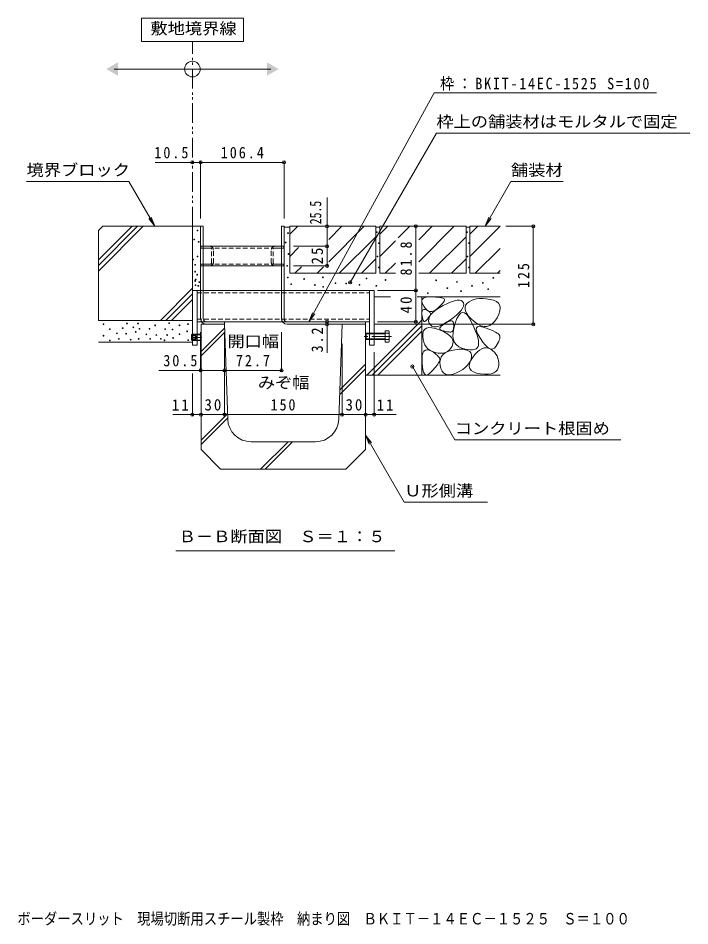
# Model space of a CAD drawing. Units: millimetres at full size, sheet at 1:5; some dimension numbers follow another scale. Extents: x -1680 to 1942, y -1318 to 1367.
# Drawn here: x 349 to 1206, y -1318 to -159 of the extents above; entities that cross this region are included whole.
import ezdxf
from ezdxf.enums import TextEntityAlignment as Align

# ---------------------------------------------------------------- set-up
doc = ezdxf.new("R2010")
doc.units = ezdxf.units.MM
doc.header["$LTSCALE"] = 5
doc.header["$PDMODE"] = 32
doc.header["$PDSIZE"] = 4
for name, pattern in [('CHAIN1', [8, 5, -1, 1, -1]), ('DASHED1', [1.8, 1.2, -0.6]), ('DOUBLE_CHAIN1', [8.8, 5, -1, 0.6, -0.6, 0.6, -1])]:
    doc.linetypes.add(name, pattern=pattern)
for name, color, linetype, lineweight in [('4-0_通り芯', 7, 'Continuous', 9), ('4-3_寸法', 7, 'DASHED1', 9), ('4-4_文字', 7, 'Continuous', 9), ('4-5_建具', 7, 'Continuous', 9), ('4-E_見え係り', 7, 'Continuous', 9), ('4-F_断熱材', 6, 'Continuous', 5)]:
    doc.layers.add(name, color=color, linetype=linetype, lineweight=lineweight)
doc.layers.add('F-4_F-4ﾚｲﾔ', color=2, linetype='Continuous')
doc.styles.add('ＭＳ ゴシック', font='')
doc.styles.get('ＭＳ ゴシック').set_extended_font_data('MS Gothic')

msp = doc.modelspace()

# ---------------------------------------------------------------- linework, layer by layer
at = {"layer": '4-0_通り芯'}
for p, q in [((581.595, -424.783), (584.795, -424.783)), ((581.595, -542.583), (581.595, -424.783)), ((584.795, -542.583), (584.795, -424.783)), ((687.995, -424.783), (684.795, -424.783)), ((684.795, -542.583), (684.795, -424.783)), ((687.995, -542.583), (687.995, -424.783)), ((584.795, -450.283), (684.795, -450.283)), ((584.795, -475.283), (684.795, -475.283)), ((571.095, -506.583), (571.095, -576.583)), ((577.095, -506.583), (571.095, -506.583)), ((577.095, -506.583), (581.595, -506.583)), ((577.095, -576.583), (577.095, -506.583)), ((584.795, -506.583), (684.795, -506.583)), ((687.995, -506.583), (797.095, -506.583)), ((577.095, -546.583), (582.808, -546.583)), ((588.795, -546.583), (686.008, -546.583)), ((588.795, -549.783), (612.095, -549.783)), ((612.095, -546.583), (612.095, -549.783)), ((691.995, -546.583), (797.095, -546.583)), ((691.995, -549.783), (792.095, -549.783)), ((792.095, -549.783), (792.095, -546.583)), ((571.095, -576.583), (577.095, -576.583))]:
    msp.add_line(p, q, dxfattribs=at)
at = {"layer": '4-0_通り芯', "linetype": 'DASHED1'}
for p, q in [((584.795, -450.283), (581.595, -450.283)), ((684.795, -450.283), (687.995, -450.283)), ((581.595, -452.583), (687.995, -452.583)), ((581.595, -472.983), (687.995, -472.983)), ((584.795, -475.283), (581.595, -475.283)), ((684.795, -475.283), (687.995, -475.283)), ((581.595, -506.583), (584.795, -506.583)), ((684.795, -506.583), (687.995, -506.583)), ((577.095, -509.783), (797.095, -509.783)), ((577.095, -543.383), (797.095, -543.383)), ((582.808, -546.583), (588.795, -546.583)), ((686.008, -546.583), (691.995, -546.583))]:
    msp.add_line(p, q, dxfattribs=at)
at = {"layer": '4-0_通り芯', "color": 2, "linetype": 'CHAIN1'}
for p, q in [((569.39, -566.583), (583.07, -566.583)), ((825.179, -565.283), (789.379, -565.283))]:
    msp.add_line(p, q, dxfattribs=at)
at = {"layer": '4-0_通り芯', "color": 2}
for p, q in [((570.095, -563.283), (570.795, -562.583)), ((570.095, -563.283), (570.095, -569.883)), ((571.095, -563.283), (570.095, -563.283)), ((570.795, -562.583), (571.095, -562.583)), ((576.759, -562.583), (581.395, -562.583)), ((582.095, -563.283), (576.759, -563.283)), ((582.095, -563.283), (581.395, -562.583)), ((581.395, -562.583), (581.395, -570.583)), ((582.095, -563.283), (582.095, -569.883)), ((792.795, -561.283), (792.095, -561.983)), ((792.095, -561.983), (792.095, -568.583)), ((797.095, -561.983), (792.095, -561.983)), ((792.795, -561.283), (792.795, -569.283)), ((797.095, -561.283), (792.795, -561.283)), ((821.795, -561.283), (803.095, -561.283)), ((817.095, -561.983), (803.095, -561.983)), ((817.095, -558.083), (817.095, -572.483)), ((821.795, -558.083), (817.095, -558.083)), ((822.395, -571.147), (822.395, -559.947)), ((571.095, -569.883), (570.095, -569.883)), ((582.095, -569.883), (576.759, -569.883)), ((576.759, -570.583), (581.395, -570.583)), ((581.395, -570.583), (582.095, -569.883)), ((792.095, -568.583), (792.795, -569.283)), ((792.095, -568.583), (797.095, -568.583)), ((792.795, -569.283), (797.095, -569.283)), ((803.095, -568.583), (817.095, -568.583)), ((803.095, -569.283), (821.795, -569.283)), ((817.095, -572.483), (821.795, -572.483))]:
    msp.add_line(p, q, dxfattribs=at)
at = {"layer": '4-0_通り芯', "color": 2, "linetype": 'DASHED1'}
for p, q in [((575.095, -564.083), (570.095, -564.083)), ((575.095, -564.583), (570.095, -564.583)), ((570.795, -562.583), (570.795, -570.583)), ((576.759, -562.583), (571.095, -562.583)), ((571.095, -563.283), (576.759, -563.283)), ((575.095, -564.083), (576.538, -566.583)), ((575.095, -564.083), (575.095, -569.083)), ((575.095, -569.083), (576.538, -566.583)), ((797.095, -561.283), (803.095, -561.283)), ((797.095, -561.983), (803.095, -561.983)), ((575.095, -568.583), (570.095, -568.583)), ((575.095, -569.083), (570.095, -569.083)), ((576.759, -569.883), (571.095, -569.883)), ((571.095, -570.583), (576.759, -570.583)), ((797.095, -568.583), (803.095, -568.583)), ((797.095, -569.283), (803.095, -569.283))]:
    msp.add_line(p, q, dxfattribs=at)
at = {"layer": '4-0_通り芯'}
msp.add_lwpolyline([(797.095, -576.583), (803.095, -576.583), (803.095, -506.583), (797.095, -506.583)], close=True, dxfattribs=at)
at = {"layer": '4-0_通り芯', "color": 2}
msp.add_lwpolyline([(571.095, -570.583), (570.795, -570.583), (570.095, -569.883)], dxfattribs=at)
at = {"layer": '4-0_通り芯'}
for centre, radius in [((588.795, -542.583), 7.2), ((588.795, -542.583), 4), ((691.995, -542.583), 7.2), ((691.995, -542.583), 4)]:
    msp.add_arc(centre, radius, 180, 270, dxfattribs=at)
at = {"layer": '4-0_通り芯', "color": 2}
for centre, radius, start, end in [((820.02, -559.683), 2.39, 317.9749, 42.0251), ((808.987, -565.283), 13.418, 342.65606, 17.34394), ((820.02, -570.883), 2.39, 317.9749, 42.0251)]:
    msp.add_arc(centre, radius, start, end, dxfattribs=at)
at = {"layer": '4-3_寸法'}
for p, q in [((581.795, -452.583), (581.795, -450.283)), ((581.795, -450.283), (584.795, -450.283)), ((593.795, -450.283), (584.795, -450.283)), ((675.795, -450.283), (684.795, -450.283)), ((687.795, -450.283), (684.795, -450.283)), ((687.795, -452.583), (687.795, -450.283)), ((584.795, -452.583), (581.795, -452.583)), ((594.295, -452.583), (584.795, -452.583)), ((595.495, -471.783), (595.495, -453.783)), ((597.795, -471.283), (597.795, -454.283)), ((671.795, -471.283), (671.795, -454.283)), ((674.095, -471.783), (674.095, -453.783)), ((675.295, -452.583), (684.795, -452.583)), ((684.795, -452.583), (687.795, -452.583)), ((581.795, -472.983), (581.795, -475.283)), ((584.795, -472.983), (581.795, -472.983)), ((594.295, -472.983), (584.795, -472.983)), ((675.295, -472.983), (684.795, -472.983)), ((684.795, -472.983), (687.795, -472.983)), ((687.795, -472.983), (687.795, -475.283)), ((581.795, -475.283), (584.795, -475.283)), ((593.795, -475.283), (584.795, -475.283)), ((675.795, -475.283), (684.795, -475.283)), ((687.795, -475.283), (684.795, -475.283))]:
    msp.add_line(p, q, dxfattribs=at)
for centre, radius, start, end in [((593.795, -454.283), 4, 0, 90), ((675.795, -454.283), 4, 90, 180), ((594.295, -453.783), 1.2, 0, 90), ((675.295, -453.783), 1.2, 90, 180), ((593.795, -471.283), 4, 270, 0), ((594.295, -471.783), 1.2, 270, 0), ((675.795, -471.283), 4, 180, 270), ((675.295, -471.783), 1.2, 180, 270)]:
    msp.add_arc(centre, radius, start, end, dxfattribs=at)
at = {"layer": '4-4_文字'}
for p, q in [((523.512, -343.199), (687.995, -343.199)), ((581.595, -341.699), (581.595, -414.783)), ((687.995, -341.699), (687.995, -414.783)), ((742.895, -424.783), (742.895, -388.17)), ((742.895, -450.283), (742.895, -424.783)), ((856.294, -424.783), (856.294, -506.583)), ((1007.711, -424.783), (971.335, -424.783)), ((1006.211, -424.783), (1006.211, -549.783)), ((744.395, -450.283), (700.295, -450.283)), ((742.895, -450.283), (742.895, -475.283)), ((744.395, -475.283), (700.295, -475.283)), ((857.794, -506.583), (807.291, -506.583)), ((856.294, -506.583), (856.294, -546.583)), ((742.895, -546.583), (742.895, -586.29)), ((1007.711, -549.783), (803.135, -549.783)), ((857.794, -546.583), (807.291, -546.583)), ((581.595, -610.167), (581.595, -559.783)), ((612.095, -666.567), (612.095, -559.783)), ((684.795, -610.167), (684.795, -559.783)), ((762.095, -666.567), (762.095, -574.783)), ((803.095, -666.567), (803.095, -585.283)), ((528.283, -608.667), (581.595, -608.667)), ((571.095, -666.567), (571.095, -612.668)), ((581.595, -608.667), (612.095, -608.667)), ((612.095, -608.667), (684.795, -608.667)), ((546.187, -665.067), (571.095, -665.067)), ((571.095, -665.067), (582.095, -665.067)), ((582.095, -665.067), (612.095, -665.067)), ((612.095, -665.067), (762.095, -665.067)), ((762.095, -665.067), (792.095, -665.067))]:
    msp.add_line(p, q, dxfattribs=at)
msp.add_lwpolyline([(792.095, -665.067), (803.095, -665.067), (830.985, -665.067)], dxfattribs=at)
for p in [(571.095, -343.199), (581.595, -343.199), (687.995, -343.199), (742.895, -424.783), (856.294, -424.783), (1006.211, -424.783), (742.895, -450.283), (742.895, -475.283), (856.294, -506.583), (742.895, -546.583), (742.895, -549.783), (856.294, -546.583), (1006.211, -549.783), (581.595, -608.667), (612.095, -608.667), (684.795, -608.667), (571.095, -665.067), (582.095, -665.067), (612.095, -665.067), (762.095, -665.067), (792.095, -665.067), (803.095, -665.067)]:
    msp.add_point(p, dxfattribs=at)
at = {"layer": '4-5_建具', "color": 2, "linetype": 'DOUBLE_CHAIN1'}
msp.add_line((571.095, -424.783), (571.095, -189.098), dxfattribs=at)
at = {"layer": '4-5_建具'}
for p, q in [((471.095, -224.076), (671.095, -224.076)), ((719.772, -546.583), (879.708, -254.499)), ((879.708, -254.499), (1163.404, -254.499)), ((772.424, -496.402), (882.441, -305.848)), ((882.441, -305.848), (1206.018, -305.848)), ((359.376, -367.615), (490.113, -367.615)), ((523.119, -424.783), (490.113, -367.615)), ((944.697, -424.783), (977.703, -367.615)), ((977.703, -367.615), (1044.279, -367.615)), ((523.119, -424.783), (515.509, -414.866)), ((523.119, -424.783), (518.335, -413.235)), ((944.697, -424.783), (949.48, -413.235)), ((944.697, -424.783), (952.306, -414.866)), ((719.772, -546.583), (724.556, -535.035)), ((719.772, -546.583), (727.382, -536.666)), ((851.896, -603.779), (905.976, -697.448)), ((792.095, -691.407), (841.454, -776.9)), ((792.095, -691.407), (799.704, -701.324)), ((792.095, -691.407), (796.879, -702.955)), ((905.976, -697.448), (1117.761, -697.448)), ((841.454, -776.9), (947.601, -776.9)), ((549.8, -839.072), (829.587, -839.072))]:
    msp.add_line(p, q, dxfattribs=at)
msp.add_lwpolyline([(506.095, -189.098), (636.095, -189.098), (636.095, -159.098), (506.095, -159.098)], close=True, dxfattribs=at)
msp.add_circle((571.095, -224.076), 10, dxfattribs=at)
for p in [(772.424, -496.402), (851.896, -603.779)]:
    msp.add_point(p, dxfattribs=at)
for points in [[(476.095, -215.415), (476.095, -232.736), (461.095, -224.076)], [(666.095, -215.415), (666.095, -232.736), (681.095, -224.076)]]:
    msp.add_solid(points, dxfattribs=at)
at = {"layer": '4-E_見え係り', "color": 2}
for p, q in [((451.095, -430.246), (456.558, -424.783)), ((451.095, -467.762), (494.073, -424.783)), ((451.095, -474.833), (501.144, -424.783)), ((451.095, -481.904), (508.215, -424.783)), ((581.595, -424.783), (456.558, -424.783)), ((695.295, -425.783), (687.995, -425.783)), ((805.295, -424.783), (695.295, -424.783)), ((695.295, -434.931), (705.442, -424.783)), ((695.295, -424.783), (695.295, -484.783)), ((745.082, -469.997), (790.295, -424.783)), ((762.011, -424.783), (745.346, -441.448)), ((805.295, -424.783), (805.295, -484.783)), ((805.295, -425.783), (810.295, -425.783)), ((920.295, -424.783), (810.295, -424.783)), ((810.295, -434.931), (820.442, -424.783)), ((810.295, -424.783), (810.295, -484.783)), ((848.726, -424.783), (833.906, -439.604)), ((877.011, -424.783), (859.964, -441.83)), ((859.964, -470.115), (905.295, -424.783)), ((920.295, -424.783), (920.295, -484.783)), ((920.295, -425.783), (925.295, -425.783)), ((925.295, -463.215), (963.895, -424.615)), ((925.295, -434.931), (935.442, -424.783)), ((925.295, -424.783), (925.295, -484.783)), ((963.895, -424.783), (925.295, -424.783)), ((451.095, -430.246), (451.095, -544.783)), ((758.579, -484.783), (805.295, -438.068)), ((920.295, -438.068), (873.579, -484.783)), ((830.101, -443.409), (810.295, -463.215)), ((695.295, -463.215), (706.54, -451.97)), ((932.011, -484.783), (963.895, -452.899)), ((786.864, -484.783), (805.295, -466.352)), ((830.101, -471.693), (817.011, -484.783)), ((920.295, -466.352), (901.864, -484.783)), ((805.295, -484.783), (695.295, -484.783)), ((702.011, -484.783), (710.131, -476.663)), ((730.295, -484.783), (738.601, -476.478)), ((830.101, -484.783), (810.295, -484.783)), ((920.295, -484.783), (859.964, -484.783)), ((925.295, -484.783), (963.895, -484.783)), ((963.895, -481.183), (960.295, -484.783)), ((530.223, -544.783), (571.095, -503.911)), ((537.294, -544.783), (571.095, -510.983)), ((544.365, -544.783), (571.095, -518.054)), ((803.095, -514.783), (823.711, -514.783)), ((857.94, -514.783), (963.895, -514.783)), ((863.895, -514.783), (863.895, -614.783)), ((793.658, -614.783), (863.895, -544.547)), ((800.729, -614.783), (863.895, -551.618)), ((807.8, -614.783), (863.895, -558.689)), ((451.095, -572.561), (571.095, -572.561)), ((792.095, -614.783), (963.895, -614.783))]:
    msp.add_line(p, q, dxfattribs=at)
msp.add_lwpolyline([(451.095, -544.783), (571.095, -544.783), (571.095, -424.783)], dxfattribs=at)
for points in [[(892.417, -517.481), (892.741, -518.148), (892.678, -519.05), (892.228, -520.184), (891.389, -521.553), (890.164, -523.154), (888.55, -524.99), (886.549, -527.059), (884.161, -529.361), (881.622, -531.436), (879.171, -532.825), (876.808, -533.526), (874.532, -533.541), (872.344, -532.868), (870.243, -531.507), (868.23, -529.46), (866.305, -526.726), (864.787, -523.847), (863.998, -521.366), (863.938, -519.284), (864.606, -517.6), (866.002, -516.314), (868.126, -515.426), (870.979, -514.937), (874.561, -514.846), (878.292, -514.981), (881.595, -515.172), (884.47, -515.419), (886.916, -515.72), (888.934, -516.077), (890.523, -516.49), (891.684, -516.958)], [(916.947, -522.399), (917.341, -524.525), (916.986, -526.845), (915.883, -529.361), (914.031, -532.071), (911.431, -534.977), (908.082, -538.077), (903.985, -541.373), (899.139, -544.863), (894.169, -548.058), (889.698, -550.467), (885.727, -552.09), (882.255, -552.927), (879.283, -552.978), (876.81, -552.243), (874.837, -550.722), (873.363, -548.415), (872.57, -545.702), (872.64, -542.961), (873.572, -540.194), (875.367, -537.399), (878.024, -534.577), (881.544, -531.729), (885.926, -528.854), (891.171, -525.951), (896.54, -523.344), (901.296, -521.355), (905.438, -519.984), (908.967, -519.231), (911.882, -519.096), (914.184, -519.579), (915.872, -520.68)], [(930.867, -546.399), (935.206, -549.566), (939.342, -551.652), (943.276, -552.656), (947.007, -552.579), (950.536, -551.42), (953.862, -549.18), (956.986, -545.858), (959.907, -541.455), (962.236, -536.762), (963.582, -532.572), (963.946, -528.884), (963.327, -525.699), (961.726, -523.016), (959.142, -520.836), (955.576, -519.158), (951.027, -517.983), (946.163, -517.252), (941.652, -516.906), (937.493, -516.946), (933.687, -517.371), (930.233, -518.182), (927.132, -519.378), (924.383, -520.96), (921.987, -522.927), (920.183, -525.184), (919.212, -527.634), (919.073, -530.278), (919.767, -533.115), (921.293, -536.146), (923.652, -539.37), (926.843, -542.788)], [(874.803, -537.396), (874.447, -538.158), (874.009, -538.97), (873.488, -539.834), (872.885, -540.749), (872.198, -541.714), (871.429, -542.732), (870.577, -543.8), (869.642, -544.919), (868.705, -545.829), (867.844, -546.268), (867.062, -546.236), (866.357, -545.734), (865.729, -544.761), (865.178, -543.317), (864.705, -541.402), (864.309, -539.017), (864.077, -536.606), (864.096, -534.616), (864.365, -533.045), (864.885, -531.895), (865.656, -531.165), (866.677, -530.854), (867.948, -530.964), (869.47, -531.494), (870.995, -532.233), (872.274, -532.972), (873.309, -533.711), (874.098, -534.449), (874.642, -535.187), (874.941, -535.924), (874.994, -536.66)], [(935.675, -578.255), (936.297, -576.152), (936.434, -573.515), (936.087, -570.344), (935.255, -566.639), (933.939, -562.4), (932.138, -557.627), (929.853, -552.32), (927.083, -546.479), (924.125, -541.165), (921.275, -537.44), (918.533, -535.303), (915.899, -534.755), (913.373, -535.795), (910.955, -538.424), (908.645, -542.641), (906.443, -548.447), (904.698, -554.718), (903.758, -560.333), (903.624, -565.29), (904.295, -569.591), (905.772, -573.234), (908.054, -576.221), (911.142, -578.55), (915.035, -580.223), (919.117, -581.368), (922.769, -582.116), (925.993, -582.466), (928.787, -582.419), (931.153, -581.974), (933.089, -581.132), (934.597, -579.892)], [(902.547, -577.695), (900.847, -580.459), (898.869, -582.726), (896.611, -584.497), (894.075, -585.771), (891.259, -586.549), (888.165, -586.83), (884.791, -586.615), (881.139, -585.903), (877.57, -584.738), (874.446, -583.164), (871.768, -581.18), (869.535, -578.787), (867.748, -575.984), (866.406, -572.772), (865.51, -569.15), (865.059, -565.119), (865.194, -561.284), (866.055, -558.252), (867.642, -556.022), (869.955, -554.595), (872.994, -553.97), (876.759, -554.148), (881.25, -555.128), (886.467, -556.911), (891.601, -559.147), (895.842, -561.486), (899.191, -563.929), (901.647, -566.475), (903.211, -569.125), (903.882, -571.878), (903.661, -574.735)], [(900.871, -559.688), (899.821, -559.688), (898.669, -559.621), (897.415, -559.487), (896.06, -559.286), (894.603, -559.019), (893.044, -558.684), (891.384, -558.284), (889.622, -557.816), (888.096, -557.234), (887.145, -556.492), (886.767, -555.589), (886.964, -554.524), (887.734, -553.299), (889.079, -551.912), (890.998, -550.365), (893.492, -548.656), (896.1, -547.12), (898.365, -546.09), (900.286, -545.565), (901.864, -545.547), (903.099, -546.034), (903.99, -547.026), (904.537, -548.525), (904.741, -550.529), (904.708, -552.647), (904.547, -554.487), (904.257, -556.049), (903.837, -557.333), (903.289, -558.339), (902.612, -559.066), (901.806, -559.516)], [(963.418, -564.412), (963.641, -565.555), (963.614, -566.87), (963.338, -568.355), (962.812, -570.012), (962.037, -571.84), (961.012, -573.839), (959.737, -576.009), (958.214, -578.35), (956.467, -580.312), (954.525, -581.342), (952.386, -581.441), (950.052, -580.61), (947.522, -578.847), (944.796, -576.153), (941.874, -572.528), (938.756, -567.972), (936.023, -563.361), (934.257, -559.569), (933.458, -556.597), (933.625, -554.445), (934.759, -553.112), (936.859, -552.6), (939.926, -552.907), (943.96, -554.034), (948.216, -555.541), (951.952, -556.988), (955.166, -558.375), (957.859, -559.703), (960.03, -560.97), (961.681, -562.177), (962.81, -563.325)], [(886.264, -597.443), (885.388, -598.958), (884.331, -600.565), (883.093, -602.263), (881.674, -604.052), (880.074, -605.932), (878.292, -607.903), (876.33, -609.966), (874.187, -612.119), (872.076, -613.837), (870.211, -614.592), (868.593, -614.384), (867.22, -613.213), (866.094, -611.079), (865.213, -607.983), (864.579, -603.923), (864.191, -598.901), (864.148, -593.856), (864.548, -589.728), (865.392, -586.518), (866.68, -584.225), (868.411, -582.849), (870.586, -582.39), (873.205, -582.849), (876.268, -584.225), (879.298, -586.036), (881.819, -587.803), (883.832, -589.523), (885.336, -591.198), (886.331, -592.828), (886.817, -594.412), (886.795, -595.95)], [(927.355, -591.535), (926.772, -594.484), (925.668, -597.312), (924.043, -600.017), (921.896, -602.6), (919.229, -605.06), (916.041, -607.399), (912.331, -609.615), (908.101, -611.708), (903.847, -613.342), (900.069, -614.176), (896.766, -614.211), (893.938, -613.448), (891.585, -611.886), (889.707, -609.524), (888.304, -606.364), (887.377, -602.405), (887.074, -598.276), (887.545, -594.607), (888.79, -591.396), (890.81, -588.645), (893.604, -586.353), (897.172, -584.52), (901.514, -583.146), (906.631, -582.232), (911.77, -581.778), (916.181, -581.786), (919.864, -582.256), (922.819, -583.188), (925.045, -584.582), (926.543, -586.437), (927.313, -588.755)], [(962.067, -602.271), (961.516, -605.432), (960.294, -608.073), (958.402, -610.195), (955.839, -611.799), (952.606, -612.884), (948.702, -613.449), (944.128, -613.496), (938.883, -613.023), (933.84, -612.062), (929.871, -610.641), (926.976, -608.762), (925.155, -606.423), (924.408, -603.626), (924.735, -600.369), (926.136, -596.654), (928.611, -592.479), (931.609, -588.458), (934.578, -585.201), (937.519, -582.709), (940.431, -580.983), (943.315, -580.022), (946.17, -579.825), (948.997, -580.394), (951.795, -581.727), (954.391, -583.55), (956.613, -585.585), (958.459, -587.833), (959.931, -590.295), (961.027, -592.97), (961.749, -595.857), (962.095, -598.958)]]:
    msp.add_lwpolyline(points, close=True, dxfattribs=at)
at = {"layer": '4-E_見え係り'}
for centre in [(577.676, -430.089), (693.062, -433.52), (806.51, -432.293), (921.51, -432.293), (573.256, -441.583), (579.002, -444.677), (690.153, -445.523), (809.129, -446.419), (924.129, -446.419), (577.676, -463.243), (693.612, -460.183), (807.319, -463.406), (922.319, -463.406), (571.929, -467.222), (574.582, -473.853), (691.968, -475.244), (574.582, -482.694), (577.274, -486.485), (809.064, -477.306), (924.064, -477.306), (574.582, -494.629), (575.166, -492.532), (579.966, -495.938), (692.742, -490.149), (713.648, -492.084), (737.457, -489.955), (753.853, -497.278), (767.461, -497.892), (793.331, -491.455), (817.64, -493.33), (882.298, -493.746), (908.817, -495.907), (941.846, -497.008), (955.138, -490.587), (575.075, -499.851), (578.56, -500.818), (697.194, -498.666), (727.392, -499.634), (738.038, -501.957), (784.302, -499.44), (805.873, -500.636), (871.589, -510.117), (896.429, -503.812), (913.84, -507.501), (927.981, -500.844), (948.685, -504.912), (457.54, -549.746), (465.689, -555.989), (481.997, -554.638), (487.646, -548.889), (495.692, -553.659), (501.562, -548.768), (503.519, -555.616), (516.236, -555.616), (523.559, -551.232), (536.209, -555.976), (541.33, -548.295), (554.64, -551.157), (565.433, -549.651), (457.54, -564.42), (474.857, -561.298), (486.529, -561.749), (498.627, -559.529), (512.194, -562.695), (525.041, -563.442), (538.737, -563.442), (545.584, -556.594), (546.563, -567.355), (554.539, -562.402), (564.429, -558.888), (465.622, -570.533), (477.105, -568.333), (492.252, -569.506), (502.54, -568.333), (517.215, -568.333), (530.672, -568.337), (535.563, -570.294), (565.684, -570.133)]:
    msp.add_circle(centre, 0.5, dxfattribs=at)
at = {"layer": '4-F_断熱材'}
for p, q in [((612.095, -549.783), (582.095, -549.783)), ((582.095, -549.783), (582.095, -709.783)), ((582.095, -584.599), (612.25, -554.444)), ((616.128, -670.783), (612.095, -549.783)), ((758.062, -670.783), (762.095, -549.783)), ((762.095, -549.783), (792.095, -549.783)), ((792.095, -709.783), (792.095, -549.783)), ((582.095, -590.256), (612.433, -559.918)), ((759.299, -633.669), (792.095, -600.873)), ((759.104, -639.521), (792.095, -606.53)), ((582.095, -697.736), (615.9, -663.931)), ((582.095, -703.393), (616.082, -669.405)), ((646.112, -699.783), (728.078, -699.783)), ((658.185, -734.783), (693.185, -699.783)), ((663.842, -734.783), (698.842, -699.783)), ((607.095, -734.783), (582.095, -709.783)), ((767.095, -734.783), (792.095, -709.783)), ((767.095, -734.783), (607.095, -734.783))]:
    msp.add_line(p, q, dxfattribs=at)
for centre, start, end in [((646.112, -669.783), 181.90915, 270), ((728.078, -669.783), 270, 358.09085)]:
    msp.add_arc(centre, 30, start, end, dxfattribs=at)

# ---------------------------------------------------------------- texts
at = {"layer": '4-4_文字', "color": 2, "style": 'ＭＳ ゴシック', "width": 0.75}
msp.add_text('25.5', height=14.66, rotation=90, dxfattribs=at).set_placement((739.895, -422.157), align=Align.BOTTOM_LEFT)
at = {"layer": '4-4_文字', "color": 2, "style": 'ＭＳ ゴシック', "width": 1.1}
for s, p in [('開口幅', (615.725, -583.238)), ('みぞ幅', (654.595, -635.928))]:
    msp.add_text(s, height=14.66, dxfattribs=at).set_placement(p, align=Align.BOTTOM_LEFT)
at = {"layer": '4-4_文字', "color": 2, "char_height": 14.66, "attachment_point": 7, "style": 'ＭＳ ゴシック'}
for s, insert in [('\\T1.28;\\W0.9;10.5', (522.525, -338.199)), ('\\T1.28;\\W0.9;106.4', (607.295, -338.199)), ('\\T1.28;\\W0.9;30.5', (533.945, -603.667)), ('\\T1.28;\\W0.9;72.7', (626.57, -603.667)), ('\\T1.27;\\W0.95;11', (544.837, -660.067)), ('\\T1.27;\\W0.95;30', (586.47, -660.067)), ('\\T1.27;\\W0.9;150', (670.845, -660.067)), ('\\T1.27;\\W0.95;30', (766.47, -660.067)), ('\\T1.27;\\W0.95;11', (806.238, -660.067))]:
    msp.add_mtext(s, dxfattribs=dict(at, insert=insert))
at = {"layer": '4-4_文字', "color": 2, "char_height": 14.66, "attachment_point": 7, "rotation": 90, "style": 'ＭＳ ゴシック'}
for s, insert in [('\\T1.28;\\W0.9;81.8', (851.294, -487.558)), ('\\T1.27;\\W0.95;25', (737.895, -473.408)), ('\\T1.27;\\W0.9;125', (1001.211, -503.533)), ('\\T1.27;\\W0.95;40', (851.294, -535.908)), ('\\T1.27;\\W0.9;3.2', (737.895, -585.673))]:
    msp.add_mtext(s, dxfattribs=dict(at, insert=insert))
at = {"layer": '4-5_建具', "color": 2, "style": 'ＭＳ ゴシック', "width": 1.1}
for s, p in [('敷地境界線', (517.517, -183.998)), ('枠上の舗装材はモルタルで固定', (882.441, -302.848)), ('境界ブロック', (359.376, -364.615)), ('舗装材', (977.703, -364.615)), ('コンクリート根固め', (905.976, -694.448)), ('Ｕ形側溝', (841.454, -773.9)), ('Ｂ－Ｂ断面図\u3000Ｓ＝１：５', (553.596, -832.322))]:
    msp.add_text(s, height=14.66, dxfattribs=at).set_placement(p, align=Align.BOTTOM_LEFT)
at = {"layer": '4-5_建具', "color": 2, "insert": (887.181, -251.499), "char_height": 14.66, "attachment_point": 7, "style": 'ＭＳ ゴシック'}
msp.add_mtext('\\T1.25;\\W0.9;枠：BKIT-14EC-1525\\~S=100', dxfattribs=at)
at = {"layer": 'F-4_F-4ﾚｲﾔ', "style": 'ＭＳ ゴシック', "width": 0.85}
msp.add_text('ボーダースリット\u3000現場切断用スチール製枠\u3000納まり図\u3000ＢＫＩＴ－１４ＥＣ－１５２５\u3000Ｓ＝１００', height=14.66, dxfattribs=at).set_placement((347.606, -1320.223), align=Align.BOTTOM_LEFT)

doc.saveas('drawing.dxf')
